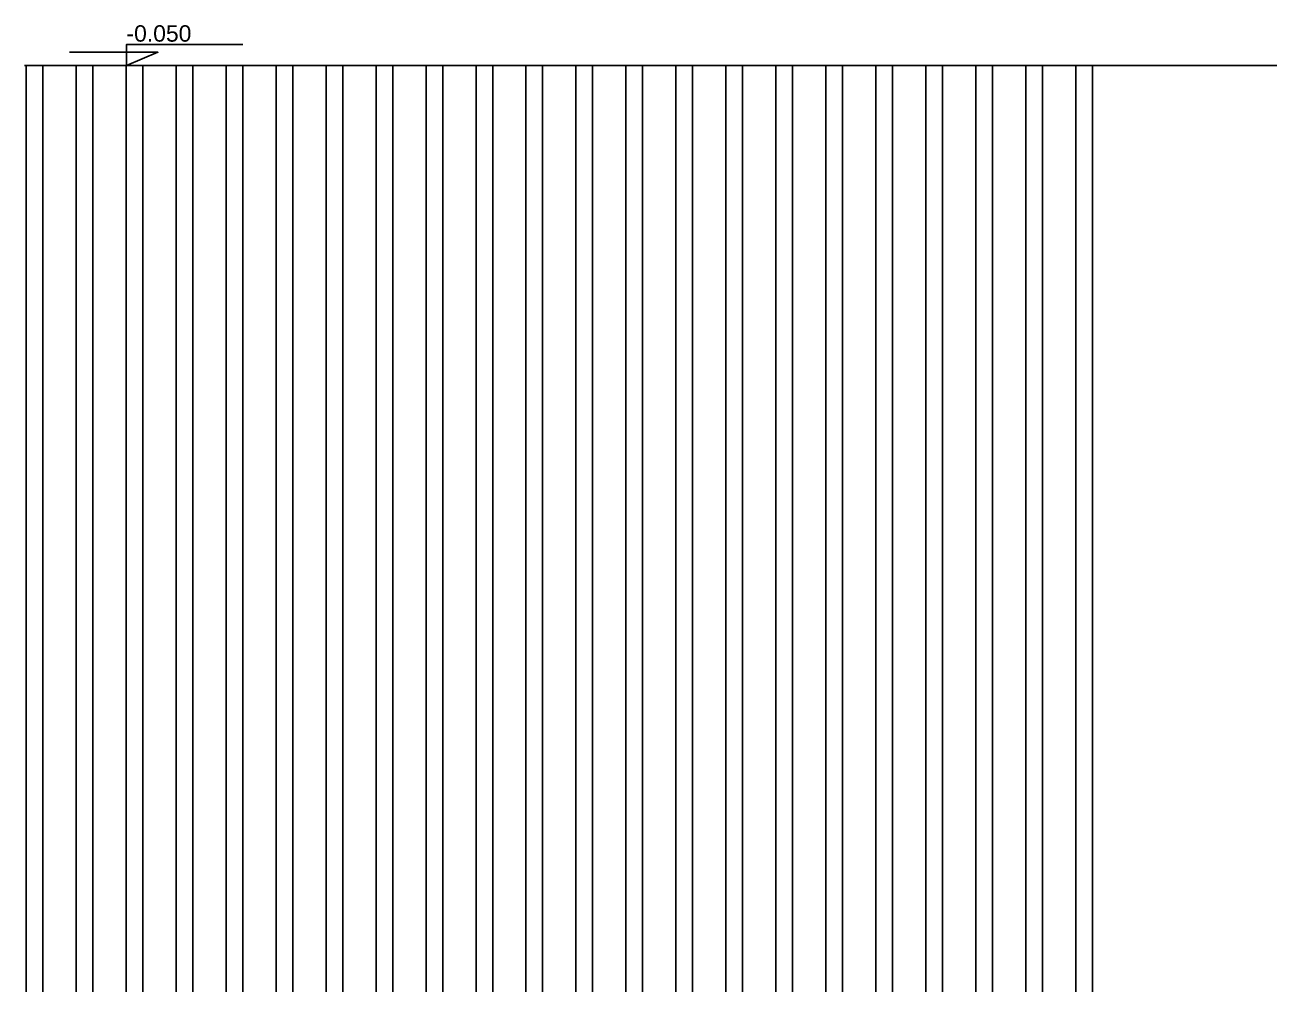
# Model space of a CAD drawing. Header units: millimetres. Extents: x 1417 to 35090, y -5751 to 14938.
# Drawn here: x 11274 to 15092, y -5751 to -2801 of the extents above; entities that cross this region are included whole.
import ezdxf

# ---------------------------------------------------------------- set-up
doc = ezdxf.new("R2010")
doc.units = ezdxf.units.MM
doc.styles.get("Standard").update_dxf_attribs({"font": 'arial.ttf'})

msp = doc.modelspace()

# ---------------------------------------------------------------- linework, layer by layer
msp.add_line((11272.2, -2925.4), (15091.8, -2925.4))
at = {"linetype": 'Continuous'}
for p, q in [((11277.6, -5750.9), (11277.6, -2925.4)), ((11328.4, -5750.9), (11328.4, -2925.4)), ((11430, -5750.9), (11430, -2925.4)), ((11480.8, -5750.9), (11480.8, -2925.4)), ((11582.4, -5750.9), (11582.4, -2925.4)), ((11633.2, -5750.9), (11633.2, -2925.4)), ((11734.8, -5750.9), (11734.8, -2925.4)), ((11785.6, -5750.9), (11785.6, -2925.4)), ((11887.2, -5750.9), (11887.2, -2925.4)), ((11938, -5750.9), (11938, -2925.4)), ((12039.6, -5750.9), (12039.6, -2925.4)), ((12090.4, -5750.9), (12090.4, -2925.4)), ((12192, -5750.9), (12192, -2925.4)), ((12242.8, -5750.9), (12242.8, -2925.4)), ((12344.4, -5750.9), (12344.4, -2925.4)), ((12395.2, -5750.9), (12395.2, -2925.4)), ((12496.8, -5750.9), (12496.8, -2925.4)), ((12547.6, -5750.9), (12547.6, -2925.4)), ((12649.2, -5750.9), (12649.2, -2925.4)), ((12700, -5750.9), (12700, -2925.4)), ((12801.6, -5750.9), (12801.6, -2925.4)), ((12852.4, -5750.9), (12852.4, -2925.4)), ((12954, -5750.9), (12954, -2925.4)), ((13004.8, -5750.9), (13004.8, -2925.4)), ((13106.4, -5750.9), (13106.4, -2925.4)), ((13157.2, -5750.9), (13157.2, -2925.4)), ((13258.8, -5750.9), (13258.8, -2925.4)), ((13309.6, -5750.9), (13309.6, -2925.4)), ((13411.2, -5750.9), (13411.2, -2925.4)), ((13462, -5750.9), (13462, -2925.4)), ((13563.6, -5750.9), (13563.6, -2925.4)), ((13614.4, -5750.9), (13614.4, -2925.4)), ((13716, -5750.9), (13716, -2925.4)), ((13766.8, -5750.9), (13766.8, -2925.4)), ((13868.4, -5750.9), (13868.4, -2925.4)), ((13919.2, -5750.9), (13919.2, -2925.4)), ((14020.8, -5750.9), (14020.8, -2925.4)), ((14071.6, -5750.9), (14071.6, -2925.4)), ((14173.2, -5750.9), (14173.2, -2925.4)), ((14224, -5750.9), (14224, -2925.4)), ((14325.6, -5750.9), (14325.6, -2925.4)), ((14376.4, -5750.9), (14376.4, -2925.4)), ((14478, -5750.9), (14478, -2925.4)), ((14528.8, -5750.9), (14528.8, -2925.4))]:
    msp.add_line(p, q, dxfattribs=at)
msp.add_lwpolyline([(11409.6, -2884.5), (11679.2, -2884.5), (11583.2, -2925.4), (11583.2, -2861.1), (11937.9, -2861.1)])

# ---------------------------------------------------------------- texts
msp.add_text('-0.050', height=50).set_placement((11583.2, -2852.2))

doc.saveas('drawing.dxf')
